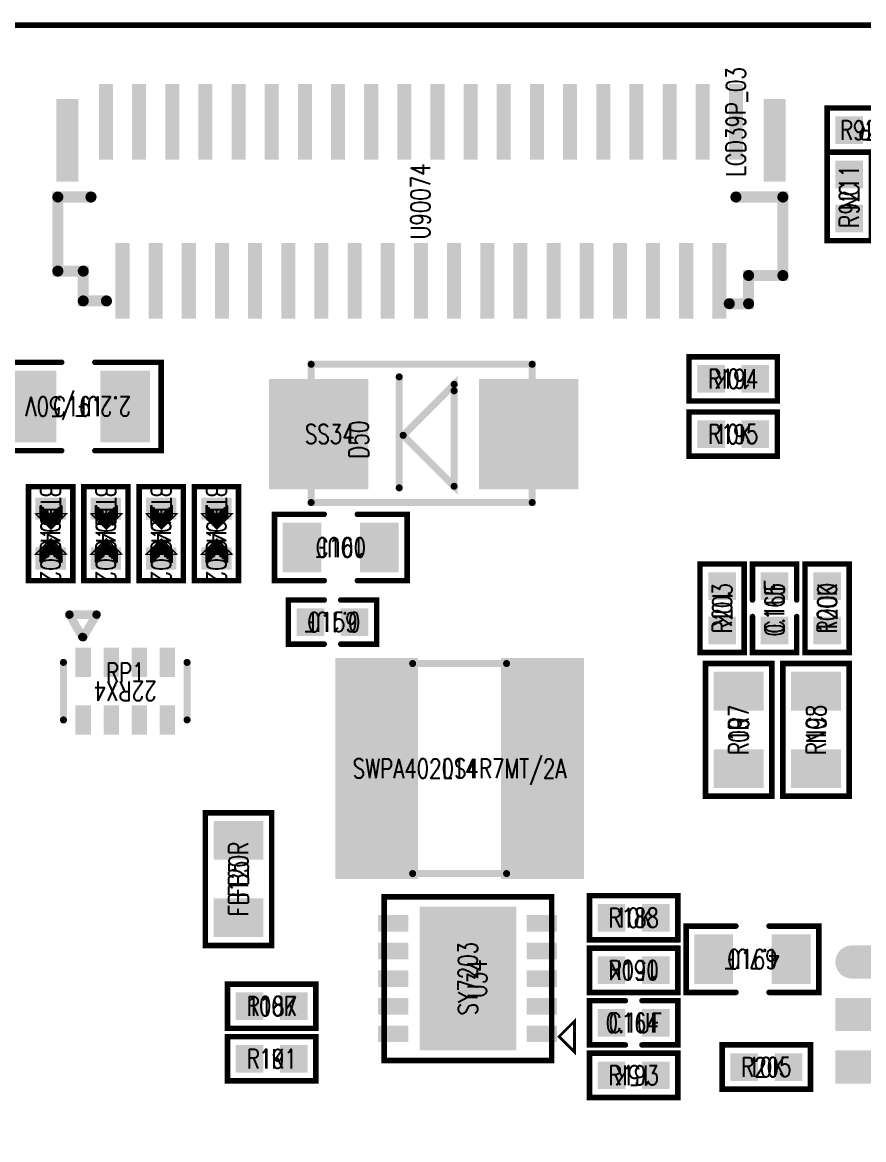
# Model space of a CAD drawing. Extents: x -4 to 157, y -7 to 87.
# Drawn here: x 39.59 to 54.81, y 66.34 to 86.55 of the extents above; entities that cross this region are included whole.
import ezdxf
from ezdxf.enums import TextEntityAlignment as Align

# ---------------------------------------------------------------- set-up
doc = ezdxf.new("R2010")
doc.units = 0
doc.linetypes.add('TRMIDX_0', pattern=[2, 1, 1])
doc.linetypes.add('TRMIDX_1', pattern=[2, 1, 1])
for name, color, linetype in [('ATTRIBUTE_01', 130, 'CONTINUOUS'), ('BOARD_OUTLINE_00', 254, 'CONTINUOUS'), ('DRIL_PLTE_THRU_01', 3, 'CONTINUOUS'), ('DRIL_PLTE_THRU_02', 171, 'CONTINUOUS'), ('DRIL_PLTE_THRU_03', 222, 'CONTINUOUS'), ('DRIL_PLTE_THRU_04', 2, 'CONTINUOUS'), ('PADS_BOT', 56, 'CONTINUOUS'), ('PADS_INNER', 96, 'CONTINUOUS'), ('PADS_TOP', 96, 'CONTINUOUS'), ('PART_NAME_126', 6, 'CONTINUOUS'), ('PART_TOP_2DLINE_00', 255, 'CONTINUOUS'), ('PART_TOP_2DLINE_01', 255, 'CONTINUOUS'), ('PART_TOP_2DLINE_126', 255, 'CONTINUOUS'), ('PART_TOP_COPPER_01', 255, 'CONTINUOUS')]:
    doc.layers.add(name, color=color, linetype=linetype)
doc.styles.add('W0$05', font='simplex', dxfattribs={"width": 0.75})

# ---------------------------------------------------------------- blocks, each defined once
blk = doc.blocks.new('BOARD_1')
at = {"layer": 'BOARD_OUTLINE_00', "const_width": 0.1}
blk.add_lwpolyline([(0, -3.5, -0.414214), (3.5, 0), (156.51, 0, -0.414214), (160.01, -3.5), (160.01, -86.52, -0.414214), (156.51, -90.02), (3.5, -90.02, -0.414214), (0, -86.52)], format="xyb", close=True, dxfattribs=at)
blk = doc.blocks.new('SMOOTH_0$1')
at = {"const_width": 0.05}
blk.add_lwpolyline([(-0.025, 0, 1), (0.025, 0, 1)], format="xyb", close=True, dxfattribs=at)
blk = doc.blocks.new('PART_BODY_TOP_255')
at = {"layer": 'PART_TOP_2DLINE_126', "const_width": 0.1}
for points in [[(-0.15, 0.4), (-0.8, 0.4), (-0.8, -0.4), (-0.15, -0.4)], [(0.15, -0.4), (0.8, -0.4), (0.8, 0.4), (0.15, 0.4)]]:
    blk.add_lwpolyline(points, dxfattribs=at)
at = {"layer": 'PART_TOP_2DLINE_126'}
for p in [(-0.8, 0.4), (-0.15, 0.4), (0.15, 0.4), (0.8, 0.4), (-0.8, -0.4), (-0.15, -0.4), (0.15, -0.4), (0.8, -0.4)]:
    blk.add_blockref('SMOOTH_0$1', p, dxfattribs=at)
blk = doc.blocks.new('DRIL_HOLE_0')
blk.add_lwpolyline([(0, 0, 1), (0, 0, 1)], format="xyb", close=True)
blk = doc.blocks.new('PAD_0')
blk.add_lwpolyline([(0, 0, 1), (0, 0, 1)], format="xyb", close=True)
blk = doc.blocks.new('PAD_11')
at = {"const_width": 0.5}
blk.add_lwpolyline([(-0.25, 0), (0.25, 0)], dxfattribs=at)
blk = doc.blocks.new('STK_TOP_8')
at = {"layer": 'DRIL_PLTE_THRU_01'}
blk.add_blockref('DRIL_HOLE_0', (0, 0), dxfattribs=at)
at = {"layer": 'DRIL_PLTE_THRU_02'}
blk.add_blockref('DRIL_HOLE_0', (0, 0), dxfattribs=at)
at = {"layer": 'DRIL_PLTE_THRU_03'}
blk.add_blockref('DRIL_HOLE_0', (0, 0), dxfattribs=at)
at = {"layer": 'DRIL_PLTE_THRU_04'}
blk.add_blockref('DRIL_HOLE_0', (0, 0), dxfattribs=at)
at = {"layer": 'PADS_BOT'}
blk.add_blockref('PAD_0', (0, 0), dxfattribs=at)
at = {"layer": 'PADS_INNER'}
blk.add_blockref('PAD_0', (0, 0), dxfattribs=at)
at = {"layer": 'PADS_TOP'}
blk.add_blockref('PAD_11', (0, 0), dxfattribs=at)
blk = doc.blocks.new('SYM_TOP_6')
for name, p in [('PART_BODY_TOP_255', (0, 0)), ('STK_TOP_8', (-0.4, 0)), ('STK_TOP_8', (0.4, 0))]:
    blk.add_blockref(name, p)
blk = doc.blocks.new('PART_TOP_54')
blk.add_blockref('SYM_TOP_6', (0, 0))
at = {"layer": 'ATTRIBUTE_01', "style": 'W0$05', "width": 0.75}
blk.add_text('0.1UF', height=0.35, dxfattribs=at).set_placement((0, 0), align=Align.MIDDLE_CENTER)
at = {"layer": 'PART_NAME_126', "style": 'W0$05', "width": 0.75}
blk.add_text('C159', height=0.35, rotation=180, dxfattribs=at).set_placement((0, 0), align=Align.MIDDLE_CENTER)
blk = doc.blocks.new('PART_BODY_TOP_258')
at = {"layer": 'PART_TOP_2DLINE_126', "const_width": 0.1}
for points in [[(-0.3, 0.6), (-1.2, 0.6), (-1.2, -0.6), (-0.3, -0.6)], [(0.3, -0.6), (1.2, -0.6), (1.2, 0.6), (0.3, 0.6)]]:
    blk.add_lwpolyline(points, dxfattribs=at)
at = {"layer": 'PART_TOP_2DLINE_126'}
for p in [(-1.2, 0.6), (-0.3, 0.6), (0.3, 0.6), (1.2, 0.6), (-1.2, -0.6), (-0.3, -0.6), (0.3, -0.6), (1.2, -0.6)]:
    blk.add_blockref('SMOOTH_0$1', p, dxfattribs=at)
blk = doc.blocks.new('PAD_14')
at = {"const_width": 0.7}
blk.add_lwpolyline([(-0.45, 0), (0.45, 0)], dxfattribs=at)
blk = doc.blocks.new('STK_TOP_11')
at = {"layer": 'DRIL_PLTE_THRU_01'}
blk.add_blockref('DRIL_HOLE_0', (0, 0), dxfattribs=at)
at = {"layer": 'DRIL_PLTE_THRU_02'}
blk.add_blockref('DRIL_HOLE_0', (0, 0), dxfattribs=at)
at = {"layer": 'DRIL_PLTE_THRU_03'}
blk.add_blockref('DRIL_HOLE_0', (0, 0), dxfattribs=at)
at = {"layer": 'DRIL_PLTE_THRU_04'}
blk.add_blockref('DRIL_HOLE_0', (0, 0), dxfattribs=at)
at = {"layer": 'PADS_BOT'}
blk.add_blockref('PAD_0', (0, 0), dxfattribs=at)
at = {"layer": 'PADS_INNER'}
blk.add_blockref('PAD_0', (0, 0), dxfattribs=at)
at = {"layer": 'PADS_TOP', "rotation": 90}
blk.add_blockref('PAD_14', (0, 0), dxfattribs=at)
blk = doc.blocks.new('SYM_TOP_9')
for name, p in [('PART_BODY_TOP_258', (0, 0)), ('STK_TOP_11', (-0.7, 0)), ('STK_TOP_11', (0.7, 0))]:
    blk.add_blockref(name, p)
blk = doc.blocks.new('PART_TOP_55')
blk.add_blockref('SYM_TOP_9', (0, 0))
at = {"layer": 'ATTRIBUTE_01', "style": 'W0$05', "width": 0.75}
blk.add_text('10UF', height=0.35, dxfattribs=at).set_placement((0, 0), align=Align.MIDDLE_CENTER)
at = {"layer": 'PART_NAME_126', "style": 'W0$05', "width": 0.75}
blk.add_text('C160', height=0.35, rotation=180, dxfattribs=at).set_placement((0, 0), align=Align.MIDDLE_CENTER)
blk = doc.blocks.new('PART_BODY_TOP_260')
at = {"layer": 'PART_TOP_2DLINE_126', "const_width": 0.1}
for points in [[(-0.3, 0.8), (-1.5, 0.8), (-1.5, -0.8), (-0.3, -0.8)], [(0.3, 0.8), (1.5, 0.8), (1.5, -0.8), (0.3, -0.8)]]:
    blk.add_lwpolyline(points, dxfattribs=at)
at = {"layer": 'PART_TOP_2DLINE_126'}
for p in [(-1.5, 0.8), (-0.3, 0.8), (0.3, 0.8), (1.5, 0.8), (-1.5, -0.8), (-0.3, -0.8), (0.3, -0.8), (1.5, -0.8)]:
    blk.add_blockref('SMOOTH_0$1', p, dxfattribs=at)
blk = doc.blocks.new('PAD_15')
at = {"const_width": 0.9}
blk.add_lwpolyline([(-0.65, 0), (0.65, 0)], dxfattribs=at)
blk = doc.blocks.new('STK_TOP_13')
at = {"layer": 'DRIL_PLTE_THRU_01'}
blk.add_blockref('DRIL_HOLE_0', (0, 0), dxfattribs=at)
at = {"layer": 'DRIL_PLTE_THRU_02'}
blk.add_blockref('DRIL_HOLE_0', (0, 0), dxfattribs=at)
at = {"layer": 'DRIL_PLTE_THRU_03'}
blk.add_blockref('DRIL_HOLE_0', (0, 0), dxfattribs=at)
at = {"layer": 'DRIL_PLTE_THRU_04'}
blk.add_blockref('DRIL_HOLE_0', (0, 0), dxfattribs=at)
at = {"layer": 'PADS_BOT'}
blk.add_blockref('PAD_0', (0, 0), dxfattribs=at)
at = {"layer": 'PADS_INNER'}
blk.add_blockref('PAD_0', (0, 0), dxfattribs=at)
at = {"layer": 'PADS_TOP', "rotation": 90}
blk.add_blockref('PAD_15', (0, 0), dxfattribs=at)
blk = doc.blocks.new('SYM_TOP_11')
for name, p in [('STK_TOP_13', (-0.85, 0)), ('STK_TOP_13', (0.85, 0)), ('PART_BODY_TOP_260', (0, 0))]:
    blk.add_blockref(name, p)
blk = doc.blocks.new('PART_TOP_56')
blk.add_blockref('SYM_TOP_11', (0, 0))
at = {"layer": 'ATTRIBUTE_01', "style": 'W0$05', "width": 0.75}
blk.add_text('2.2UF/50V', height=0.35, dxfattribs=at).set_placement((0, 0), align=Align.MIDDLE_CENTER)
at = {"layer": 'PART_NAME_126', "style": 'W0$05', "width": 0.75}
blk.add_text('C161', height=0.35, rotation=180, dxfattribs=at).set_placement((0, 0), align=Align.MIDDLE_CENTER)
blk = doc.blocks.new('PART_TOP_57')
blk.add_blockref('SYM_TOP_6', (0, 0))
at = {"layer": 'ATTRIBUTE_01', "style": 'W0$05', "width": 0.75}
blk.add_text('0.1UF', height=0.35, dxfattribs=at).set_placement((0, 0), align=Align.MIDDLE_CENTER)
at = {"layer": 'PART_NAME_126', "style": 'W0$05', "width": 0.75}
blk.add_text('C164', height=0.35, dxfattribs=at).set_placement((0, 0), align=Align.MIDDLE_CENTER)
blk = doc.blocks.new('PART_TOP_58')
blk.add_blockref('SYM_TOP_6', (0, 0))
at = {"layer": 'ATTRIBUTE_01', "style": 'W0$05', "width": 0.75}
blk.add_text('0.1UF', height=0.35, dxfattribs=at).set_placement((0, 0), align=Align.MIDDLE_CENTER)
at = {"layer": 'PART_NAME_126', "style": 'W0$05', "width": 0.75}
blk.add_text('C165', height=0.35, dxfattribs=at).set_placement((0, 0), align=Align.MIDDLE_CENTER)
blk = doc.blocks.new('PART_TOP_62')
blk.add_blockref('SYM_TOP_9', (0, 0))
at = {"layer": 'ATTRIBUTE_01', "style": 'W0$05', "width": 0.75}
blk.add_text('4.7UF', height=0.35, dxfattribs=at).set_placement((0, 0), align=Align.MIDDLE_CENTER)
at = {"layer": 'PART_NAME_126', "style": 'W0$05', "width": 0.75}
blk.add_text('C169', height=0.35, rotation=180, dxfattribs=at).set_placement((0, 0), align=Align.MIDDLE_CENTER)
blk = doc.blocks.new('SMOOTH_0$0254')
at = {"const_width": 0.0127}
blk.add_lwpolyline([(-0.00635, 0, 1), (0.00635, 0, 1)], format="xyb", close=True, dxfattribs=at)
blk = doc.blocks.new('SMOOTH_0$0508')
at = {"const_width": 0.0254}
blk.add_lwpolyline([(-0.0127, 0, 1), (0.0127, 0, 1)], format="xyb", close=True, dxfattribs=at)
blk = doc.blocks.new('PART_BODY_TOP_264')
at = {"layer": 'PART_TOP_2DLINE_126', "const_width": 0.1}
blk.add_lwpolyline([(0.85, -0.4), (0.85, 0.4), (-0.85, 0.4), (-0.85, -0.4)], close=True, dxfattribs=at)
at = {"layer": 'PART_TOP_COPPER_01', "linetype": 'TRMIDX_0', "const_width": 0.0508}
for points in [[(-0.3048, 0.1905), (-0.4953, 0.1905)], [(-0.2667, 0.1524), (-0.4572, 0.1524)], [(-0.2413, 0.1143), (-0.4318, 0.1143)], [(-0.2159, 0.0889), (-0.4064, 0.0889)], [(-0.1905, 0.0635), (-0.381, 0.0635)], [(-0.1524, 0.0381), (-0.3429, 0.0381)], [(-0.1397, -0.0127), (-0.3302, -0.0127)], [(-0.127, 0.0127), (-0.3175, 0.0127)], [(-0.3048, -0.1778), (-0.4953, -0.1778)], [(-0.2667, -0.1397), (-0.4572, -0.1397)], [(-0.2286, -0.1016), (-0.4191, -0.1016)], [(-0.2032, -0.0635), (-0.3937, -0.0635)], [(-0.1651, -0.0381), (-0.3556, -0.0381)]]:
    blk.add_lwpolyline(points, dxfattribs=at)
at = {"layer": 'PART_TOP_COPPER_01', "linetype": 'TRMIDX_0', "const_width": 0.0254}
for points in [[(-0.3556, -0.2667), (-0.08255, 0.00635), (-0.36195, 0.28575), (-0.36195, -0.254), (-0.3556, -0.254)], [(-0.3048, -0.1651), (-0.1397, 0), (-0.31115, 0.17145), (-0.31115, -0.1524), (-0.3048, -0.1524)]]:
    blk.add_lwpolyline(points, close=True, dxfattribs=at)
at = {"layer": 'PART_TOP_COPPER_01', "linetype": 'TRMIDX_1', "const_width": 0.0254}
for points in [[(0.3683, 0.2794), (0.09525, 0.00635), (0.37465, -0.27305), (0.37465, 0.2667), (0.3683, 0.2667)], [(0.3175, 0.1778), (0.1524, 0.0127), (0.32385, -0.15875), (0.32385, 0.1651), (0.3175, 0.1651)]]:
    blk.add_lwpolyline(points, close=True, dxfattribs=at)
at = {"layer": 'PART_TOP_COPPER_01', "linetype": 'TRMIDX_1', "const_width": 0.0508}
for points in [[(0.3175, 0.1905), (0.508, 0.1905)], [(0.1397, 0), (0.3302, 0)], [(0.1524, 0.0254), (0.3429, 0.0254)], [(0.1651, -0.0254), (0.3556, -0.0254)], [(0.1778, 0.0508), (0.3683, 0.0508)], [(0.2159, 0.0762), (0.4064, 0.0762)], [(0.2413, 0.1143), (0.4318, 0.1143)], [(0.2794, 0.1524), (0.4699, 0.1524)], [(0.2032, -0.0508), (0.3937, -0.0508)], [(0.2286, -0.0762), (0.4191, -0.0762)], [(0.254, -0.1016), (0.4445, -0.1016)], [(0.2794, -0.1397), (0.4699, -0.1397)], [(0.3175, -0.1778), (0.508, -0.1778)]]:
    blk.add_lwpolyline(points, dxfattribs=at)
at = {"layer": 'PART_TOP_2DLINE_126'}
for p in [(-0.85, 0.4), (0.85, 0.4), (-0.85, -0.4), (0.85, -0.4)]:
    blk.add_blockref('SMOOTH_0$1', p, dxfattribs=at)
at = {"layer": 'PART_TOP_COPPER_01'}
for name, p in [('SMOOTH_0$0508', (-0.4953, 0.1905)), ('SMOOTH_0$0254', (-0.36195, 0.28575)), ('SMOOTH_0$0508', (-0.3048, 0.1905)), ('SMOOTH_0$0508', (0.3175, 0.1905)), ('SMOOTH_0$0254', (0.3683, 0.2794)), ('SMOOTH_0$0254', (0.3683, 0.2667)), ('SMOOTH_0$0254', (0.37465, 0.2667)), ('SMOOTH_0$0508', (0.508, 0.1905)), ('SMOOTH_0$0508', (-0.4572, 0.1524)), ('SMOOTH_0$0508', (-0.4318, 0.1143)), ('SMOOTH_0$0508', (-0.4064, 0.0889)), ('SMOOTH_0$0508', (-0.381, 0.0635)), ('SMOOTH_0$0508', (-0.3429, 0.0381)), ('SMOOTH_0$0508', (-0.3302, -0.0127)), ('SMOOTH_0$0508', (-0.3175, 0.0127)), ('SMOOTH_0$0254', (-0.31115, 0.17145)), ('SMOOTH_0$0508', (-0.2667, 0.1524)), ('SMOOTH_0$0508', (-0.2413, 0.1143)), ('SMOOTH_0$0508', (-0.2159, 0.0889)), ('SMOOTH_0$0508', (-0.1905, 0.0635)), ('SMOOTH_0$0508', (-0.1524, 0.0381)), ('SMOOTH_0$0508', (-0.1397, -0.0127)), ('SMOOTH_0$0508', (-0.127, 0.0127)), ('SMOOTH_0$0254', (-0.1397, 0)), ('SMOOTH_0$0254', (-0.08255, 0.00635)), ('SMOOTH_0$0254', (0.09525, 0.00635)), ('SMOOTH_0$0508', (0.1397, 0)), ('SMOOTH_0$0508', (0.1524, 0.0254)), ('SMOOTH_0$0254', (0.1524, 0.0127)), ('SMOOTH_0$0508', (0.1651, -0.0254)), ('SMOOTH_0$0508', (0.1778, 0.0508)), ('SMOOTH_0$0508', (0.2159, 0.0762)), ('SMOOTH_0$0508', (0.2413, 0.1143)), ('SMOOTH_0$0508', (0.2794, 0.1524)), ('SMOOTH_0$0254', (0.3175, 0.1778)), ('SMOOTH_0$0254', (0.3175, 0.1651)), ('SMOOTH_0$0508', (0.3302, 0)), ('SMOOTH_0$0254', (0.32385, 0.1651)), ('SMOOTH_0$0508', (0.3429, 0.0254)), ('SMOOTH_0$0508', (0.3556, -0.0254)), ('SMOOTH_0$0508', (0.3683, 0.0508)), ('SMOOTH_0$0508', (0.4064, 0.0762)), ('SMOOTH_0$0508', (0.4318, 0.1143)), ('SMOOTH_0$0508', (0.4699, 0.1524)), ('SMOOTH_0$0508', (-0.4953, -0.1778)), ('SMOOTH_0$0508', (-0.4572, -0.1397)), ('SMOOTH_0$0508', (-0.4191, -0.1016)), ('SMOOTH_0$0508', (-0.3937, -0.0635)), ('SMOOTH_0$0508', (-0.3556, -0.0381)), ('SMOOTH_0$0508', (-0.3048, -0.1778)), ('SMOOTH_0$0254', (-0.31115, -0.1524)), ('SMOOTH_0$0254', (-0.3048, -0.1524)), ('SMOOTH_0$0254', (-0.3048, -0.1651)), ('SMOOTH_0$0508', (-0.2667, -0.1397)), ('SMOOTH_0$0508', (-0.2286, -0.1016)), ('SMOOTH_0$0508', (-0.2032, -0.0635)), ('SMOOTH_0$0508', (-0.1651, -0.0381)), ('SMOOTH_0$0508', (0.2032, -0.0508)), ('SMOOTH_0$0508', (0.2286, -0.0762)), ('SMOOTH_0$0508', (0.254, -0.1016)), ('SMOOTH_0$0508', (0.2794, -0.1397)), ('SMOOTH_0$0508', (0.3175, -0.1778)), ('SMOOTH_0$0254', (0.32385, -0.15875)), ('SMOOTH_0$0508', (0.3937, -0.0508)), ('SMOOTH_0$0508', (0.4191, -0.0762)), ('SMOOTH_0$0508', (0.4445, -0.1016)), ('SMOOTH_0$0508', (0.4699, -0.1397)), ('SMOOTH_0$0508', (0.508, -0.1778)), ('SMOOTH_0$0254', (-0.36195, -0.254)), ('SMOOTH_0$0254', (-0.3556, -0.254)), ('SMOOTH_0$0254', (-0.3556, -0.2667)), ('SMOOTH_0$0254', (0.37465, -0.27305))]:
    blk.add_blockref(name, p, dxfattribs=at)
blk = doc.blocks.new('PAD_18')
at = {"const_width": 0.4}
blk.add_lwpolyline([(-0.275, 0), (0.275, 0)], dxfattribs=at)
blk = doc.blocks.new('STK_TOP_20')
at = {"layer": 'DRIL_PLTE_THRU_01'}
blk.add_blockref('DRIL_HOLE_0', (0, 0), dxfattribs=at)
at = {"layer": 'DRIL_PLTE_THRU_02'}
blk.add_blockref('DRIL_HOLE_0', (0, 0), dxfattribs=at)
at = {"layer": 'DRIL_PLTE_THRU_03'}
blk.add_blockref('DRIL_HOLE_0', (0, 0), dxfattribs=at)
at = {"layer": 'DRIL_PLTE_THRU_04'}
blk.add_blockref('DRIL_HOLE_0', (0, 0), dxfattribs=at)
at = {"layer": 'PADS_BOT'}
blk.add_blockref('PAD_0', (0, 0), dxfattribs=at)
at = {"layer": 'PADS_INNER'}
blk.add_blockref('PAD_0', (0, 0), dxfattribs=at)
at = {"layer": 'PADS_TOP', "rotation": 90}
blk.add_blockref('PAD_18', (0, 0), dxfattribs=at)
blk = doc.blocks.new('SYM_TOP_15')
for name, p in [('PART_BODY_TOP_264', (0, 0)), ('STK_TOP_20', (-0.45, 0)), ('STK_TOP_20', (0.45, 0))]:
    blk.add_blockref(name, p)
blk = doc.blocks.new('PART_TOP_157')
blk.add_blockref('SYM_TOP_15', (0, 0))
at = {"layer": 'ATTRIBUTE_01', "style": 'W0$05', "width": 0.75}
blk.add_text('BTR04G02', height=0.35, dxfattribs=at).set_placement((0, 0), align=Align.MIDDLE_CENTER)
at = {"layer": 'PART_NAME_126', "style": 'W0$05', "width": 0.75}
blk.add_text('D14', height=0.35, rotation=180, dxfattribs=at).set_placement((0, 0), align=Align.MIDDLE_CENTER)
blk = doc.blocks.new('PART_TOP_158')
blk.add_blockref('SYM_TOP_15', (0, 0))
at = {"layer": 'ATTRIBUTE_01', "style": 'W0$05', "width": 0.75}
blk.add_text('BTR04G02', height=0.35, dxfattribs=at).set_placement((0, 0), align=Align.MIDDLE_CENTER)
at = {"layer": 'PART_NAME_126', "style": 'W0$05', "width": 0.75}
blk.add_text('D15', height=0.35, rotation=180, dxfattribs=at).set_placement((0, 0), align=Align.MIDDLE_CENTER)
blk = doc.blocks.new('PART_TOP_159')
blk.add_blockref('SYM_TOP_15', (0, 0))
at = {"layer": 'ATTRIBUTE_01', "style": 'W0$05', "width": 0.75}
blk.add_text('BTR04G02', height=0.35, dxfattribs=at).set_placement((0, 0), align=Align.MIDDLE_CENTER)
at = {"layer": 'PART_NAME_126', "style": 'W0$05', "width": 0.75}
blk.add_text('D16', height=0.35, rotation=180, dxfattribs=at).set_placement((0, 0), align=Align.MIDDLE_CENTER)
blk = doc.blocks.new('PART_TOP_160')
blk.add_blockref('SYM_TOP_15', (0, 0))
at = {"layer": 'ATTRIBUTE_01', "style": 'W0$05', "width": 0.75}
blk.add_text('BTR04G02', height=0.35, dxfattribs=at).set_placement((0, 0), align=Align.MIDDLE_CENTER)
at = {"layer": 'PART_NAME_126', "style": 'W0$05', "width": 0.75}
blk.add_text('D17', height=0.35, rotation=180, dxfattribs=at).set_placement((0, 0), align=Align.MIDDLE_CENTER)
blk = doc.blocks.new('SMOOTH_0$127')
at = {"const_width": 0.0635}
blk.add_lwpolyline([(-0.03175, 0, 1), (0.03175, 0, 1)], format="xyb", close=True, dxfattribs=at)
blk = doc.blocks.new('PART_BODY_TOP_265')
at = {"layer": 'PART_TOP_2DLINE_126', "const_width": 0.127}
blk.add_lwpolyline([(-0.336, -1.236), (3.664, -1.236), (3.664, 1.264), (-0.336, 1.264)], close=True, dxfattribs=at)
for points in [[(1.257, 1.036), (1.257, -0.972)], [(2.25, 0.785), (2.25, -0.943), (1.3285, -0.0215), (2.2515, 0.9015), (2.2515, 0.784)]]:
    blk.add_lwpolyline(points, dxfattribs=at)
at = {"layer": 'PART_TOP_2DLINE_126'}
for p in [(-0.336, 1.264), (3.664, 1.264), (1.257, 1.036), (2.25, 0.785), (2.2515, 0.9015), (2.2515, 0.784), (1.3285, -0.0215), (1.257, -0.972), (2.25, -0.943), (-0.336, -1.236), (3.664, -1.236)]:
    blk.add_blockref('SMOOTH_0$127', p, dxfattribs=at)
blk = doc.blocks.new('PAD_19')
at = {"const_width": 1.8}
blk.add_lwpolyline([(-1, 0), (1, 0)], dxfattribs=at)
blk = doc.blocks.new('STK_TOP_21')
at = {"layer": 'DRIL_PLTE_THRU_01'}
blk.add_blockref('DRIL_HOLE_0', (0, 0), dxfattribs=at)
at = {"layer": 'DRIL_PLTE_THRU_02'}
blk.add_blockref('DRIL_HOLE_0', (0, 0), dxfattribs=at)
at = {"layer": 'DRIL_PLTE_THRU_03'}
blk.add_blockref('DRIL_HOLE_0', (0, 0), dxfattribs=at)
at = {"layer": 'DRIL_PLTE_THRU_04'}
blk.add_blockref('DRIL_HOLE_0', (0, 0), dxfattribs=at)
at = {"layer": 'PADS_BOT'}
blk.add_blockref('PAD_0', (0, 0), dxfattribs=at)
at = {"layer": 'PADS_INNER'}
blk.add_blockref('PAD_0', (0, 0), dxfattribs=at)
at = {"layer": 'PADS_TOP', "rotation": 90}
blk.add_blockref('PAD_19', (0, 0), dxfattribs=at)
blk = doc.blocks.new('SYM_TOP_16')
for name, p in [('STK_TOP_21', (-0.2, 0)), ('STK_TOP_21', (3.6, 0)), ('PART_BODY_TOP_265', (0, 0))]:
    blk.add_blockref(name, p)
blk = doc.blocks.new('PART_TOP_194')
blk.add_blockref('SYM_TOP_16', (0, 0))
at = {"layer": 'ATTRIBUTE_01', "style": 'W0$05', "width": 0.75}
blk.add_text('SS34', height=0.35, dxfattribs=at).set_placement((0, 0), align=Align.MIDDLE_CENTER)
at = {"layer": 'PART_NAME_126', "style": 'W0$05', "width": 0.75}
blk.add_text('D50', height=0.35, rotation=90, dxfattribs=at).set_placement((0.525, -0.1), align=Align.MIDDLE_CENTER)
blk = doc.blocks.new('PART_BODY_TOP_271')
at = {"layer": 'PART_TOP_2DLINE_126', "const_width": 0.1}
blk.add_lwpolyline([(-1.2, 0.6), (1.2, 0.6), (1.2, -0.6), (-1.2, -0.6)], close=True, dxfattribs=at)
at = {"layer": 'PART_TOP_2DLINE_126'}
for p in [(-1.2, 0.6), (1.2, 0.6), (-1.2, -0.6), (1.2, -0.6)]:
    blk.add_blockref('SMOOTH_0$1', p, dxfattribs=at)
blk = doc.blocks.new('SYM_TOP_22')
for name, p in [('PART_BODY_TOP_271', (0, 0)), ('STK_TOP_11', (-0.7, 0)), ('STK_TOP_11', (0.7, 0))]:
    blk.add_blockref(name, p)
blk = doc.blocks.new('PART_TOP_218')
blk.add_blockref('SYM_TOP_22', (0, 0))
at = {"layer": 'ATTRIBUTE_01', "style": 'W0$05', "width": 0.75}
blk.add_text('FB120R', height=0.35, dxfattribs=at).set_placement((0, 0), align=Align.MIDDLE_CENTER)
at = {"layer": 'PART_NAME_126', "style": 'W0$05', "width": 0.75}
blk.add_text('FB5', height=0.35, dxfattribs=at).set_placement((0, 0), align=Align.MIDDLE_CENTER)
blk = doc.blocks.new('PART_BODY_TOP_287')
at = {"layer": 'PART_TOP_2DLINE_126', "const_width": 0.127}
for points in [[(-0.849884, 1.89992), (0.849884, 1.89992)], [(-0.849884, -1.89992), (0.849884, -1.89992)]]:
    blk.add_lwpolyline(points, dxfattribs=at)
at = {"layer": 'PART_TOP_2DLINE_126'}
for p in [(-0.849884, 1.89992), (0.849884, 1.89992), (-0.849884, -1.89992), (0.849884, -1.89992)]:
    blk.add_blockref('SMOOTH_0$127', p, dxfattribs=at)
blk = doc.blocks.new('PAD_64')
at = {"const_width": 1.49987}
blk.add_lwpolyline([(-1.999996, 0), (1.999996, 0)], dxfattribs=at)
blk = doc.blocks.new('STK_TOP_58')
at = {"layer": 'DRIL_PLTE_THRU_01'}
blk.add_blockref('DRIL_HOLE_0', (0, 0), dxfattribs=at)
at = {"layer": 'DRIL_PLTE_THRU_02'}
blk.add_blockref('DRIL_HOLE_0', (0, 0), dxfattribs=at)
at = {"layer": 'DRIL_PLTE_THRU_03'}
blk.add_blockref('DRIL_HOLE_0', (0, 0), dxfattribs=at)
at = {"layer": 'DRIL_PLTE_THRU_04'}
blk.add_blockref('DRIL_HOLE_0', (0, 0), dxfattribs=at)
at = {"layer": 'PADS_BOT'}
blk.add_blockref('PAD_0', (0, 0), dxfattribs=at)
at = {"layer": 'PADS_INNER'}
blk.add_blockref('PAD_0', (0, 0), dxfattribs=at)
at = {"layer": 'PADS_TOP', "rotation": 90}
blk.add_blockref('PAD_64', (0, 0), dxfattribs=at)
blk = doc.blocks.new('SYM_TOP_38')
for name, p in [('STK_TOP_58', (-1.500124, 0)), ('STK_TOP_58', (1.500124, 0)), ('PART_BODY_TOP_287', (0, 0))]:
    blk.add_blockref(name, p)
blk = doc.blocks.new('PART_TOP_238')
blk.add_blockref('SYM_TOP_38', (0, 0))
at = {"layer": 'ATTRIBUTE_01', "style": 'W0$05', "width": 0.75}
blk.add_text('SWPA4020S4R7MT/2A', height=0.35, dxfattribs=at).set_placement((0, 0), align=Align.MIDDLE_CENTER)
at = {"layer": 'PART_NAME_126', "style": 'W0$05', "width": 0.75}
blk.add_text('L14', height=0.35, dxfattribs=at).set_placement((0, 0), align=Align.MIDDLE_CENTER)
blk = doc.blocks.new('PART_BODY_TOP_272')
at = {"layer": 'PART_TOP_2DLINE_126', "const_width": 0.1}
blk.add_lwpolyline([(-0.8, 0.4), (0.8, 0.4), (0.8, -0.4), (-0.8, -0.4)], close=True, dxfattribs=at)
at = {"layer": 'PART_TOP_2DLINE_126'}
for p in [(-0.8, 0.4), (0.8, 0.4), (-0.8, -0.4), (0.8, -0.4)]:
    blk.add_blockref('SMOOTH_0$1', p, dxfattribs=at)
blk = doc.blocks.new('SYM_TOP_23')
for name, p in [('PART_BODY_TOP_272', (0, 0)), ('STK_TOP_8', (-0.4, 0)), ('STK_TOP_8', (0.4, 0))]:
    blk.add_blockref(name, p)
blk = doc.blocks.new('PART_TOP_352')
blk.add_blockref('SYM_TOP_23', (0, 0))
at = {"layer": 'ATTRIBUTE_01', "style": 'W0$05', "width": 0.75}
blk.add_text('100K', height=0.35, dxfattribs=at).set_placement((0, 0), align=Align.MIDDLE_CENTER)
at = {"layer": 'PART_NAME_126', "style": 'W0$05', "width": 0.75}
blk.add_text('R187', height=0.35, dxfattribs=at).set_placement((0, 0), align=Align.MIDDLE_CENTER)
blk = doc.blocks.new('PART_TOP_353')
blk.add_blockref('SYM_TOP_23', (0, 0))
at = {"layer": 'ATTRIBUTE_01', "style": 'W0$05', "width": 0.75}
blk.add_text('10K', height=0.35, dxfattribs=at).set_placement((0, 0), align=Align.MIDDLE_CENTER)
at = {"layer": 'PART_NAME_126', "style": 'W0$05', "width": 0.75}
blk.add_text('R188', height=0.35, dxfattribs=at).set_placement((0, 0), align=Align.MIDDLE_CENTER)
blk = doc.blocks.new('PART_TOP_355')
blk.add_blockref('SYM_TOP_23', (0, 0))
at = {"layer": 'ATTRIBUTE_01', "style": 'W0$05', "width": 0.75}
blk.add_text('150K', height=0.35, dxfattribs=at).set_placement((0, 0), align=Align.MIDDLE_CENTER)
at = {"layer": 'PART_NAME_126', "style": 'W0$05', "width": 0.75}
blk.add_text('R190', height=0.35, rotation=180, dxfattribs=at).set_placement((0, 0), align=Align.MIDDLE_CENTER)
blk = doc.blocks.new('PART_TOP_356')
blk.add_blockref('SYM_TOP_23', (0, 0))
at = {"layer": 'ATTRIBUTE_01', "style": 'W0$05', "width": 0.75}
blk.add_text('1K', height=0.35, dxfattribs=at).set_placement((0, 0), align=Align.MIDDLE_CENTER)
at = {"layer": 'PART_NAME_126', "style": 'W0$05', "width": 0.75}
blk.add_text('R191', height=0.35, dxfattribs=at).set_placement((0, 0), align=Align.MIDDLE_CENTER)
blk = doc.blocks.new('PART_TOP_358')
blk.add_blockref('SYM_TOP_23', (0, 0))
at = {"layer": 'ATTRIBUTE_01', "style": 'W0$05', "width": 0.75}
blk.add_text('15K', height=0.35, dxfattribs=at).set_placement((0, 0), align=Align.MIDDLE_CENTER)
at = {"layer": 'PART_NAME_126', "style": 'W0$05', "width": 0.75}
blk.add_text('R193', height=0.35, rotation=180, dxfattribs=at).set_placement((0, 0), align=Align.MIDDLE_CENTER)
blk = doc.blocks.new('PART_TOP_359')
blk.add_blockref('SYM_TOP_23', (0, 0))
at = {"layer": 'ATTRIBUTE_01', "style": 'W0$05', "width": 0.75}
blk.add_text('10K', height=0.35, dxfattribs=at).set_placement((0, 0), align=Align.MIDDLE_CENTER)
at = {"layer": 'PART_NAME_126', "style": 'W0$05', "width": 0.75}
blk.add_text('R194', height=0.35, rotation=180, dxfattribs=at).set_placement((0, 0), align=Align.MIDDLE_CENTER)
blk = doc.blocks.new('PART_TOP_360')
blk.add_blockref('SYM_TOP_23', (0, 0))
at = {"layer": 'ATTRIBUTE_01', "style": 'W0$05', "width": 0.75}
blk.add_text('10K', height=0.35, dxfattribs=at).set_placement((0, 0), align=Align.MIDDLE_CENTER)
at = {"layer": 'PART_NAME_126', "style": 'W0$05', "width": 0.75}
blk.add_text('R195', height=0.35, dxfattribs=at).set_placement((0, 0), align=Align.MIDDLE_CENTER)
blk = doc.blocks.new('PART_TOP_361')
blk.add_blockref('SYM_TOP_22', (0, 0))
at = {"layer": 'ATTRIBUTE_01', "style": 'W0$05', "width": 0.75}
blk.add_text('0R', height=0.35, dxfattribs=at).set_placement((0, 0), align=Align.MIDDLE_CENTER)
at = {"layer": 'PART_NAME_126', "style": 'W0$05', "width": 0.75}
blk.add_text('R197', height=0.35, dxfattribs=at).set_placement((0, 0), align=Align.MIDDLE_CENTER)
blk = doc.blocks.new('PART_TOP_362')
blk.add_blockref('SYM_TOP_22', (0, 0))
at = {"layer": 'ATTRIBUTE_01', "style": 'W0$05', "width": 0.75}
blk.add_text('NC', height=0.35, dxfattribs=at).set_placement((0, 0), align=Align.MIDDLE_CENTER)
at = {"layer": 'PART_NAME_126', "style": 'W0$05', "width": 0.75}
blk.add_text('R198', height=0.35, dxfattribs=at).set_placement((0, 0), align=Align.MIDDLE_CENTER)
blk = doc.blocks.new('PART_TOP_365')
blk.add_blockref('SYM_TOP_23', (0, 0))
at = {"layer": 'ATTRIBUTE_01', "style": 'W0$05', "width": 0.75}
blk.add_text('100K', height=0.35, dxfattribs=at).set_placement((0, 0), align=Align.MIDDLE_CENTER)
at = {"layer": 'PART_NAME_126', "style": 'W0$05', "width": 0.75}
blk.add_text('R200', height=0.35, dxfattribs=at).set_placement((0, 0), align=Align.MIDDLE_CENTER)
blk = doc.blocks.new('PART_TOP_366')
blk.add_blockref('SYM_TOP_23', (0, 0))
at = {"layer": 'ATTRIBUTE_01', "style": 'W0$05', "width": 0.75}
blk.add_text('10K', height=0.35, dxfattribs=at).set_placement((0, 0), align=Align.MIDDLE_CENTER)
at = {"layer": 'PART_NAME_126', "style": 'W0$05', "width": 0.75}
blk.add_text('R203', height=0.35, rotation=180, dxfattribs=at).set_placement((0, 0), align=Align.MIDDLE_CENTER)
blk = doc.blocks.new('PART_TOP_368')
blk.add_blockref('SYM_TOP_23', (0, 0))
at = {"layer": 'ATTRIBUTE_01', "style": 'W0$05', "width": 0.75}
blk.add_text('10K', height=0.35, dxfattribs=at).set_placement((0, 0), align=Align.MIDDLE_CENTER)
at = {"layer": 'PART_NAME_126', "style": 'W0$05', "width": 0.75}
blk.add_text('R205', height=0.35, dxfattribs=at).set_placement((0, 0), align=Align.MIDDLE_CENTER)
blk = doc.blocks.new('SMOOTH_0$1524')
at = {"const_width": 0.0762}
blk.add_lwpolyline([(-0.0381, 0, 1), (0.0381, 0, 1)], format="xyb", close=True, dxfattribs=at)
blk = doc.blocks.new('PART_BODY_TOP_296')
at = {"layer": 'PART_TOP_2DLINE_126'}
for points, const_width in [([(-1.118108, 0.5207), (-1.118108, -0.5207)], 0.127), ([(1.118108, 0.5207), (1.118108, -0.5207)], 0.127), ([(0.76341, -0.976622), (0.519316, -1.384292)], 0.1524), ([(1.010806, -1.384292), (0.776872, -0.979924)], 0.1524), ([(0.519316, -1.384292), (1.010806, -1.384292)], 0.1524)]:
    blk.add_lwpolyline(points, dxfattribs=dict(at, const_width=const_width))
for name, p in [('SMOOTH_0$127', (-1.118108, 0.5207)), ('SMOOTH_0$127', (1.118108, 0.5207)), ('SMOOTH_0$127', (-1.118108, -0.5207)), ('SMOOTH_0$127', (1.118108, -0.5207)), ('SMOOTH_0$1524', (0.76341, -0.976622)), ('SMOOTH_0$1524', (0.776872, -0.979924)), ('SMOOTH_0$1524', (0.519316, -1.384292)), ('SMOOTH_0$1524', (0.519316, -1.384292)), ('SMOOTH_0$1524', (1.010806, -1.384292)), ('SMOOTH_0$1524', (1.010806, -1.384292))]:
    blk.add_blockref(name, p, dxfattribs=at)
blk = doc.blocks.new('PAD_76')
at = {"const_width": 0.2794}
blk.add_lwpolyline([(-0.2667, 0), (0.2667, 0)], dxfattribs=at)
blk = doc.blocks.new('STK_TOP_68')
at = {"layer": 'DRIL_PLTE_THRU_01'}
blk.add_blockref('DRIL_HOLE_0', (0, 0), dxfattribs=at)
at = {"layer": 'DRIL_PLTE_THRU_02'}
blk.add_blockref('DRIL_HOLE_0', (0, 0), dxfattribs=at)
at = {"layer": 'DRIL_PLTE_THRU_03'}
blk.add_blockref('DRIL_HOLE_0', (0, 0), dxfattribs=at)
at = {"layer": 'DRIL_PLTE_THRU_04'}
blk.add_blockref('DRIL_HOLE_0', (0, 0), dxfattribs=at)
at = {"layer": 'PADS_BOT'}
blk.add_blockref('PAD_0', (0, 0), dxfattribs=at)
at = {"layer": 'PADS_INNER'}
blk.add_blockref('PAD_0', (0, 0), dxfattribs=at)
at = {"layer": 'PADS_TOP', "rotation": 90}
blk.add_blockref('PAD_76', (0, 0), dxfattribs=at)
blk = doc.blocks.new('SYM_TOP_47')
for name, p in [('STK_TOP_68', (-0.762, 0.5207)), ('STK_TOP_68', (-0.254, 0.5207)), ('STK_TOP_68', (0.254, 0.5207)), ('STK_TOP_68', (0.762, 0.5207)), ('PART_BODY_TOP_296', (0, 0)), ('STK_TOP_68', (-0.762, -0.5207)), ('STK_TOP_68', (-0.254, -0.5207)), ('STK_TOP_68', (0.254, -0.5207)), ('STK_TOP_68', (0.762, -0.5207))]:
    blk.add_blockref(name, p)
blk = doc.blocks.new('PART_TOP_451')
blk.add_blockref('SYM_TOP_47', (0, 0))
at = {"layer": 'ATTRIBUTE_01', "style": 'W0$05', "width": 0.75}
blk.add_text('22RX4', height=0.35, dxfattribs=at).set_placement((0, 0), align=Align.MIDDLE_CENTER)
at = {"layer": 'PART_NAME_126', "style": 'W0$05', "width": 0.75}
blk.add_text('RP1', height=0.35, rotation=180, dxfattribs=at).set_placement((0, -0.336546), align=Align.MIDDLE_CENTER)
blk = doc.blocks.new('SMOOTH_0$05')
at = {"const_width": 0.025}
blk.add_lwpolyline([(-0.0125, 0, 1), (0.0125, 0, 1)], format="xyb", close=True, dxfattribs=at)
blk = doc.blocks.new('PART_BODY_TOP_298')
at = {"layer": 'PART_TOP_2DLINE_00'}
for points, const_width in [([(-1.48, 1.515), (1.48, 1.515), (1.48, -1.515), (-1.48, -1.515)], 0.1), ([(-1.05, -1.65), (-1.33, -1.93), (-0.77, -1.93)], 0.05)]:
    blk.add_lwpolyline(points, close=True, dxfattribs=dict(at, const_width=const_width))
for name, p in [('SMOOTH_0$1', (-1.48, 1.515)), ('SMOOTH_0$1', (1.48, 1.515)), ('SMOOTH_0$1', (-1.48, -1.515)), ('SMOOTH_0$1', (1.48, -1.515)), ('SMOOTH_0$05', (-1.05, -1.65)), ('SMOOTH_0$05', (-1.33, -1.93)), ('SMOOTH_0$05', (-0.77, -1.93))]:
    blk.add_blockref(name, p, dxfattribs=at)
blk = doc.blocks.new('PAD_79')
at = {"const_width": 0.3}
blk.add_lwpolyline([(-0.275, 0), (0.275, 0)], dxfattribs=at)
blk = doc.blocks.new('STK_TOP_71')
at = {"layer": 'DRIL_PLTE_THRU_01'}
blk.add_blockref('DRIL_HOLE_0', (0, 0), dxfattribs=at)
at = {"layer": 'DRIL_PLTE_THRU_02'}
blk.add_blockref('DRIL_HOLE_0', (0, 0), dxfattribs=at)
at = {"layer": 'DRIL_PLTE_THRU_03'}
blk.add_blockref('DRIL_HOLE_0', (0, 0), dxfattribs=at)
at = {"layer": 'DRIL_PLTE_THRU_04'}
blk.add_blockref('DRIL_HOLE_0', (0, 0), dxfattribs=at)
at = {"layer": 'PADS_BOT'}
blk.add_blockref('PAD_0', (0, 0), dxfattribs=at)
at = {"layer": 'PADS_INNER'}
blk.add_blockref('PAD_0', (0, 0), dxfattribs=at)
at = {"layer": 'PADS_TOP', "rotation": 90}
blk.add_blockref('PAD_79', (0, 0), dxfattribs=at)
blk = doc.blocks.new('PAD_80')
at = {"const_width": 1.75}
blk.add_lwpolyline([(-1.3, 0), (1.3, 0)], dxfattribs=at)
blk = doc.blocks.new('STK_TOP_72')
at = {"layer": 'DRIL_PLTE_THRU_01'}
blk.add_blockref('DRIL_HOLE_0', (0, 0), dxfattribs=at)
at = {"layer": 'DRIL_PLTE_THRU_02'}
blk.add_blockref('DRIL_HOLE_0', (0, 0), dxfattribs=at)
at = {"layer": 'DRIL_PLTE_THRU_03'}
blk.add_blockref('DRIL_HOLE_0', (0, 0), dxfattribs=at)
at = {"layer": 'DRIL_PLTE_THRU_04'}
blk.add_blockref('DRIL_HOLE_0', (0, 0), dxfattribs=at)
at = {"layer": 'PADS_BOT'}
blk.add_blockref('PAD_0', (0, 0), dxfattribs=at)
at = {"layer": 'PADS_INNER'}
blk.add_blockref('PAD_0', (0, 0), dxfattribs=at)
at = {"layer": 'PADS_TOP'}
blk.add_blockref('PAD_80', (0, 0), dxfattribs=at)
blk = doc.blocks.new('SYM_TOP_49')
for name, p in [('STK_TOP_71', (-1, 1.35)), ('STK_TOP_71', (-0.5, 1.35)), ('STK_TOP_71', (0, 1.35)), ('STK_TOP_71', (0.5, 1.35)), ('STK_TOP_71', (1, 1.35)), ('PART_BODY_TOP_298', (0, 0)), ('STK_TOP_72', (0, 0)), ('STK_TOP_71', (-1, -1.34)), ('STK_TOP_71', (-0.5, -1.34)), ('STK_TOP_71', (0, -1.34)), ('STK_TOP_71', (0.5, -1.34)), ('STK_TOP_71', (1, -1.34))]:
    blk.add_blockref(name, p)
blk = doc.blocks.new('PART_TOP_483')
blk.add_blockref('SYM_TOP_49', (0, 0))
at = {"layer": 'ATTRIBUTE_01', "style": 'W0$05', "width": 0.75}
blk.add_text('SY7203', height=0.35, dxfattribs=at).set_placement((0, 0), align=Align.MIDDLE_CENTER)
at = {"layer": 'PART_NAME_126', "style": 'W0$05', "width": 0.75}
blk.add_text('U34', height=0.35, dxfattribs=at).set_placement((0, -0.165), align=Align.MIDDLE_CENTER)
blk = doc.blocks.new('PART_BODY_TOP_299')
at = {"layer": 'PART_TOP_2DLINE_01', "const_width": 0.127}
blk.add_lwpolyline([(-1.5, -0.25, 1), (-1.5, 0.25), (-1.5, 0.547), (1.5, 0.547), (1.5, -0.521), (-1.5, -0.521)], format="xyb", close=True, dxfattribs=at)
at = {"layer": 'PART_TOP_2DLINE_01'}
for p in [(-1.5, 0.547), (1.5, 0.547), (-1.5, 0.25), (-1.5, -0.25), (-1.5, -0.521), (1.5, -0.521)]:
    blk.add_blockref('SMOOTH_0$127', p, dxfattribs=at)
blk = doc.blocks.new('PAD_81')
at = {"const_width": 0.3}
blk.add_lwpolyline([(-0.25, -0.15), (0.25, -0.15, 1), (0.25, 0.15), (-0.25, 0.15, 1)], format="xyb", close=True, dxfattribs=at)
blk = doc.blocks.new('STK_TOP_73')
at = {"layer": 'DRIL_PLTE_THRU_01'}
blk.add_blockref('DRIL_HOLE_0', (0, 0), dxfattribs=at)
at = {"layer": 'DRIL_PLTE_THRU_02'}
blk.add_blockref('DRIL_HOLE_0', (0, 0), dxfattribs=at)
at = {"layer": 'DRIL_PLTE_THRU_03'}
blk.add_blockref('DRIL_HOLE_0', (0, 0), dxfattribs=at)
at = {"layer": 'DRIL_PLTE_THRU_04'}
blk.add_blockref('DRIL_HOLE_0', (0, 0), dxfattribs=at)
at = {"layer": 'PADS_BOT'}
blk.add_blockref('PAD_0', (0, 0), dxfattribs=at)
at = {"layer": 'PADS_INNER'}
blk.add_blockref('PAD_0', (0, 0), dxfattribs=at)
at = {"layer": 'PADS_TOP', "rotation": 90}
blk.add_blockref('PAD_81', (0, 0), dxfattribs=at)
blk = doc.blocks.new('PAD_82')
at = {"const_width": 0.6}
blk.add_lwpolyline([(-0.55, 0), (0.55, 0)], dxfattribs=at)
blk = doc.blocks.new('STK_TOP_74')
at = {"layer": 'DRIL_PLTE_THRU_01'}
blk.add_blockref('DRIL_HOLE_0', (0, 0), dxfattribs=at)
at = {"layer": 'DRIL_PLTE_THRU_02'}
blk.add_blockref('DRIL_HOLE_0', (0, 0), dxfattribs=at)
at = {"layer": 'DRIL_PLTE_THRU_03'}
blk.add_blockref('DRIL_HOLE_0', (0, 0), dxfattribs=at)
at = {"layer": 'DRIL_PLTE_THRU_04'}
blk.add_blockref('DRIL_HOLE_0', (0, 0), dxfattribs=at)
at = {"layer": 'PADS_BOT'}
blk.add_blockref('PAD_0', (0, 0), dxfattribs=at)
at = {"layer": 'PADS_INNER'}
blk.add_blockref('PAD_0', (0, 0), dxfattribs=at)
at = {"layer": 'PADS_TOP', "rotation": 90}
blk.add_blockref('PAD_82', (0, 0), dxfattribs=at)
blk = doc.blocks.new('SYM_TOP_50')
for name, p in [('STK_TOP_74', (-0.95, 1.39999)), ('STK_TOP_74', (0.95, 1.39999)), ('PART_BODY_TOP_299', (0, 0)), ('STK_TOP_74', (-0.000002, -1.4)), ('STK_TOP_74', (0.95, -1.4)), ('STK_TOP_73', (-0.95, -1.4))]:
    blk.add_blockref(name, p)
blk = doc.blocks.new('PART_TOP_484')
blk.add_blockref('SYM_TOP_50', (0, 0))
at = {"layer": 'ATTRIBUTE_01', "style": 'W0$05', "width": 0.75}
blk.add_text('PT5108E23E-18', height=0.35, dxfattribs=at).set_placement((0, 0), align=Align.MIDDLE_CENTER)
at = {"layer": 'PART_NAME_126', "style": 'W0$05', "width": 0.75}
blk.add_text('U35', height=0.35, rotation=180, dxfattribs=at).set_placement((0, 0), align=Align.MIDDLE_CENTER)
blk = doc.blocks.new('SMOOTH_0$2')
at = {"const_width": 0.1}
blk.add_lwpolyline([(-0.05, 0, 1), (0.05, 0, 1)], format="xyb", close=True, dxfattribs=at)
blk = doc.blocks.new('PART_BODY_TOP_321')
at = {"layer": 'PART_TOP_2DLINE_01', "const_width": 0.2}
for points in [[(-3.24, 11.39), (-3.24, 11.81), (-2.7, 11.81), (-2.7, 12.27), (-1.36, 12.27), (-1.36, 11.67)], [(-3.29, 0.12), (-3.29, -0.23), (-2.78, -0.23), (-2.78, -0.85), (-1.36, -0.85), (-1.36, 0)]]:
    blk.add_lwpolyline(points, dxfattribs=at)
at = {"layer": 'PART_TOP_2DLINE_01'}
for p in [(-2.7, 12.27), (-1.36, 12.27), (-3.24, 11.81), (-2.7, 11.81), (-1.36, 11.67), (-3.24, 11.39), (-3.29, 0.12), (-1.36, 0), (-3.29, -0.23), (-2.78, -0.23), (-2.78, -0.85), (-1.36, -0.85)]:
    blk.add_blockref('SMOOTH_0$2', p, dxfattribs=at)
blk = doc.blocks.new('PAD_66')
at = {"const_width": 0.254}
blk.add_lwpolyline([(-0.6858, 0), (0.6858, 0)], dxfattribs=at)
blk = doc.blocks.new('STK_TOP_105')
at = {"layer": 'DRIL_PLTE_THRU_01'}
blk.add_blockref('DRIL_HOLE_0', (0, 0), dxfattribs=at)
at = {"layer": 'DRIL_PLTE_THRU_02'}
blk.add_blockref('DRIL_HOLE_0', (0, 0), dxfattribs=at)
at = {"layer": 'DRIL_PLTE_THRU_03'}
blk.add_blockref('DRIL_HOLE_0', (0, 0), dxfattribs=at)
at = {"layer": 'DRIL_PLTE_THRU_04'}
blk.add_blockref('DRIL_HOLE_0', (0, 0), dxfattribs=at)
at = {"layer": 'PADS_BOT'}
blk.add_blockref('PAD_0', (0, 0), dxfattribs=at)
at = {"layer": 'PADS_INNER'}
blk.add_blockref('PAD_0', (0, 0), dxfattribs=at)
at = {"layer": 'PADS_TOP'}
blk.add_blockref('PAD_66', (0, 0), dxfattribs=at)
blk = doc.blocks.new('PAD_40')
at = {"const_width": 0.4}
blk.add_lwpolyline([(-0.75, 0), (0.75, 0)], dxfattribs=at)
blk = doc.blocks.new('STK_TOP_106')
at = {"layer": 'DRIL_PLTE_THRU_01'}
blk.add_blockref('DRIL_HOLE_0', (0, 0), dxfattribs=at)
at = {"layer": 'DRIL_PLTE_THRU_02'}
blk.add_blockref('DRIL_HOLE_0', (0, 0), dxfattribs=at)
at = {"layer": 'DRIL_PLTE_THRU_03'}
blk.add_blockref('DRIL_HOLE_0', (0, 0), dxfattribs=at)
at = {"layer": 'DRIL_PLTE_THRU_04'}
blk.add_blockref('DRIL_HOLE_0', (0, 0), dxfattribs=at)
at = {"layer": 'PADS_BOT'}
blk.add_blockref('PAD_0', (0, 0), dxfattribs=at)
at = {"layer": 'PADS_INNER'}
blk.add_blockref('PAD_0', (0, 0), dxfattribs=at)
at = {"layer": 'PADS_TOP'}
blk.add_blockref('PAD_40', (0, 0), dxfattribs=at)
blk = doc.blocks.new('SYM_TOP_72')
for name, p in [('PART_BODY_TOP_321', (0, 0)), ('STK_TOP_106', (-0.3348, 12.1)), ('STK_TOP_105', (0, 11.4)), ('STK_TOP_105', (-2.8748, 11.1)), ('STK_TOP_105', (0, 10.8)), ('STK_TOP_105', (-2.8748, 10.5)), ('STK_TOP_105', (0, 10.2)), ('STK_TOP_105', (-2.8748, 9.9)), ('STK_TOP_105', (0, 9.6)), ('STK_TOP_105', (-2.8748, 9.3)), ('STK_TOP_105', (0, 9)), ('STK_TOP_105', (-2.8748, 8.7)), ('STK_TOP_105', (0, 8.4)), ('STK_TOP_105', (-2.8748, 8.1)), ('STK_TOP_105', (0, 7.8)), ('STK_TOP_105', (-2.8748, 7.5)), ('STK_TOP_105', (0, 7.2)), ('STK_TOP_105', (-2.8748, 6.9)), ('STK_TOP_105', (0, 6.6)), ('STK_TOP_105', (-2.8748, 6.3)), ('STK_TOP_105', (0, 6)), ('STK_TOP_105', (-2.8748, 5.7)), ('STK_TOP_105', (0, 5.4)), ('STK_TOP_105', (-2.8748, 5.1)), ('STK_TOP_105', (0, 4.8)), ('STK_TOP_105', (-2.8748, 4.5)), ('STK_TOP_105', (0, 4.2)), ('STK_TOP_105', (-2.8748, 3.9)), ('STK_TOP_105', (0, 3.6)), ('STK_TOP_105', (-2.8748, 3.3)), ('STK_TOP_105', (0, 3)), ('STK_TOP_105', (-2.8748, 2.7)), ('STK_TOP_105', (0, 2.4)), ('STK_TOP_105', (-2.8748, 2.1)), ('STK_TOP_105', (0, 1.8)), ('STK_TOP_105', (-2.8748, 1.5)), ('STK_TOP_105', (0, 1.2)), ('STK_TOP_105', (-2.8748, 0.9)), ('STK_TOP_105', (0, 0.6)), ('STK_TOP_105', (-2.8748, 0.3)), ('STK_TOP_105', (0, 0)), ('STK_TOP_106', (-0.3348, -0.7))]:
    blk.add_blockref(name, p)
blk = doc.blocks.new('PART_TOP_536')
blk.add_blockref('SYM_TOP_72', (0, 0))
at = {"layer": 'ATTRIBUTE_01', "style": 'W0$05', "width": 0.75}
blk.add_text('LCD39P_03', height=0.35, dxfattribs=at).set_placement((0, 0), align=Align.MIDDLE_CENTER)
at = {"layer": 'PART_NAME_126', "style": 'W0$05', "width": 0.75}
blk.add_text('U90074', height=0.35, dxfattribs=at).set_placement((-1.4374, 5.71), align=Align.MIDDLE_CENTER)
blk = doc.blocks.new('PART_TOP_537')
blk.add_blockref('SYM_TOP_23', (0, 0))
at = {"layer": 'ATTRIBUTE_01', "style": 'W0$05', "width": 0.75}
blk.add_text('0R', height=0.35, dxfattribs=at).set_placement((0, 0), align=Align.MIDDLE_CENTER)
at = {"layer": 'PART_NAME_126', "style": 'W0$05', "width": 0.75}
blk.add_text('R9210', height=0.35, rotation=180, dxfattribs=at).set_placement((0, 0), align=Align.MIDDLE_CENTER)
blk = doc.blocks.new('PART_TOP_538')
blk.add_blockref('SYM_TOP_23', (0, 0))
at = {"layer": 'ATTRIBUTE_01', "style": 'W0$05', "width": 0.75}
blk.add_text('NC', height=0.35, dxfattribs=at).set_placement((0, 0), align=Align.MIDDLE_CENTER)
at = {"layer": 'PART_NAME_126', "style": 'W0$05', "width": 0.75}
blk.add_text('R9211', height=0.35, dxfattribs=at).set_placement((0, 0), align=Align.MIDDLE_CENTER)

msp = doc.modelspace()

# ---------------------------------------------------------------- block references
for name, p in [('BOARD_1', (-3.5, 86.5)), ('PART_TOP_194', (45.15, 79.1)), ('PART_TOP_360', (52.45, 79.1)), ('PART_TOP_238', (47.5, 73.05)), ('PART_TOP_353', (50.65, 70.35)), ('PART_TOP_352', (44.1, 68.75)), ('PART_TOP_57', (50.65, 68.45)), ('PART_TOP_356', (44.1, 67.8)), ('PART_TOP_368', (53.05, 67.65))]:
    msp.add_blockref(name, p)
for name, p, rotation in [('PART_TOP_536', (52.5, 84.75), 90), ('PART_TOP_537', (54.95, 84.6), 180), ('PART_TOP_538', (54.55, 83.4), 90), ('PART_TOP_56', (40.6, 79.6), 180), ('PART_TOP_359', (52.45, 80.1), 180), ('PART_TOP_159', (40.1, 77.3), 270), ('PART_TOP_158', (41.1, 77.3), 270), ('PART_TOP_160', (42.1, 77.3), 270), ('PART_TOP_157', (43.1, 77.3), 270), ('PART_TOP_55', (45.35, 77.05), 180), ('PART_TOP_366', (52.25, 75.95), 270), ('PART_TOP_58', (53.2, 75.95), 90), ('PART_TOP_365', (54.15, 75.95), 90), ('PART_TOP_54', (45.2, 75.7), 180), ('PART_TOP_451', (41.45, 74.45), 180), ('PART_TOP_361', (52.55, 73.75), 90), ('PART_TOP_362', (53.95, 73.75), 90), ('PART_TOP_218', (43.5, 71.05), 90), ('PART_TOP_483', (47.65, 69.25), 90), ('PART_TOP_62', (52.8, 69.6), 180), ('PART_TOP_484', (56.25, 68.6), 270), ('PART_TOP_355', (50.65, 69.4), 180), ('PART_TOP_358', (50.65, 67.5), 180)]:
    msp.add_blockref(name, p, dxfattribs=dict(rotation=rotation))

doc.saveas('drawing.dxf')
